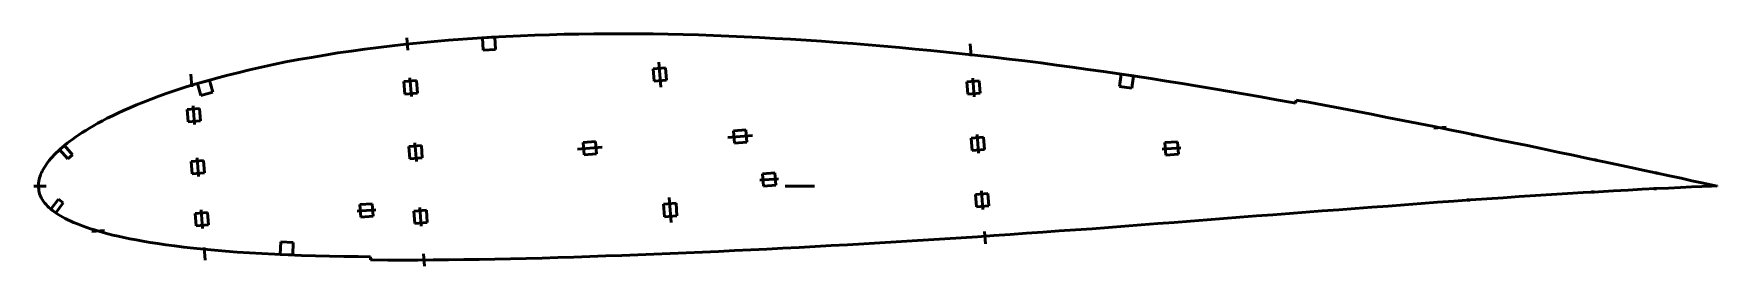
# Model space of a CAD drawing. Header units: metres. Extents: x -202 to 337, y -26 to 49.
import ezdxf

# ---------------------------------------------------------------- set-up
doc = ezdxf.new("R2010")
doc.units = ezdxf.units.M
for name, color, linetype, lineweight in [('FoilLayer', 1, 'Continuous', 50), ('StringerLayer', 1, 'Continuous', 50), ('SubLayer', 1, 'Continuous', 50)]:
    doc.layers.add(name, color=color, linetype=linetype, lineweight=lineweight)

msp = doc.modelspace()

# ---------------------------------------------------------------- linework, layer by layer
at = {"layer": 'FoilLayer'}
for p, q in [((-32.34, 48.64), (-37.05, 48.51)), ((-27.62, 48.73), (-32.34, 48.64)), ((-22.88, 48.79), (-27.62, 48.73)), ((-18.13, 48.83), (-22.88, 48.79)), ((-13.36, 48.84), (-18.13, 48.83)), ((-8.58, 48.82), (-13.36, 48.84)), ((-3.79, 48.77), (-8.58, 48.82)), ((1.02, 48.68), (-3.79, 48.77)), ((5.85, 48.57), (1.02, 48.68)), ((-100.63, 43.29), (-104.92, 42.66)), ((-96.28, 43.88), (-100.63, 43.29)), ((-91.9, 44.43), (-96.28, 43.88)), ((-87.47, 44.96), (-91.9, 44.43)), ((-83.01, 45.46), (-87.47, 44.96)), ((-78.53, 45.92), (-83.01, 45.46)), ((-74.01, 46.33), (-78.53, 45.92)), ((-69.47, 46.72), (-74.01, 46.33)), ((-64.9, 47.07), (-69.47, 46.72)), ((-60.31, 47.4), (-64.9, 47.07)), ((-55.69, 47.68), (-60.31, 47.4)), ((-51.06, 47.94), (-55.69, 47.68)), ((-46.41, 48.16), (-51.06, 47.94)), ((-41.73, 48.36), (-46.41, 48.16)), ((-37.05, 48.51), (-41.73, 48.36)), ((10.7, 48.43), (5.85, 48.57)), ((15.57, 48.27), (10.7, 48.43)), ((20.46, 48.07), (15.57, 48.27)), ((25.38, 47.85), (20.46, 48.07)), ((30.32, 47.6), (25.38, 47.85)), ((35.28, 47.33), (30.32, 47.6)), ((40.24, 47.04), (35.28, 47.33)), ((45.22, 46.74), (40.24, 47.04)), ((50.2, 46.41), (45.22, 46.74)), ((55.18, 46.05), (50.2, 46.41)), ((60.17, 45.66), (55.18, 46.05)), ((65.18, 45.25), (60.17, 45.66)), ((70.18, 44.83), (65.18, 45.25)), ((75.2, 44.39), (70.18, 44.83)), ((80.22, 43.93), (75.2, 44.39)), ((85.24, 43.45), (80.22, 43.93)), ((90.26, 42.93), (85.24, 43.45)), ((-129.48, 38.14), (-133.3, 37.25)), ((-125.58, 38.98), (-129.48, 38.14)), ((-121.58, 39.77), (-125.58, 38.98)), ((-117.52, 40.52), (-121.58, 39.77)), ((-113.37, 41.25), (-117.52, 40.52)), ((-109.17, 41.97), (-113.37, 41.25)), ((-104.92, 42.66), (-109.17, 41.97)), ((95.28, 42.39), (90.26, 42.93)), ((100.32, 41.84), (95.28, 42.39)), ((105.36, 41.28), (100.32, 41.84)), ((110.4, 40.7), (105.36, 41.28)), ((115.43, 40.1), (110.4, 40.7)), ((120.47, 39.46), (115.43, 40.1)), ((125.5, 38.79), (120.47, 39.46)), ((130.55, 38.11), (125.5, 38.79)), ((135.59, 37.41), (130.55, 38.11)), ((-150.78, 32.64), (-153.89, 31.68)), ((-147.54, 33.57), (-150.78, 32.64)), ((-144.16, 34.49), (-147.54, 33.57)), ((-140.65, 35.42), (-144.16, 34.49)), ((-137.03, 36.34), (-140.65, 35.42)), ((-133.3, 37.25), (-137.03, 36.34)), ((140.64, 36.71), (135.59, 37.41)), ((145.69, 35.99), (140.64, 36.71)), ((150.73, 35.23), (145.69, 35.99)), ((155.77, 34.44), (150.73, 35.23)), ((160.81, 33.64), (155.77, 34.44)), ((165.86, 32.83), (160.81, 33.64)), ((170.92, 32.02), (165.86, 32.83)), ((-164.87, 27.83), (-167.27, 26.9)), ((-162.34, 28.78), (-164.87, 27.83)), ((-159.67, 29.74), (-162.34, 28.78)), ((-156.85, 30.71), (-159.67, 29.74)), ((-153.89, 31.68), (-156.85, 30.71)), ((175.97, 31.21), (170.92, 32.02)), ((181, 30.35), (175.97, 31.21)), ((186.04, 29.46), (181, 30.35)), ((191.07, 28.56), (186.04, 29.46)), ((196.11, 27.64), (191.07, 28.56)), ((201.16, 26.74), (196.11, 27.64)), ((202.42, 27.58), (202.24, 26.55)), ((206.4, 26.88), (202.42, 27.58)), ((-178.9, 21.74), (-180.45, 20.93)), ((-177.26, 22.56), (-178.9, 21.74)), ((-175.5, 23.4), (-177.26, 22.56)), ((-173.64, 24.25), (-175.5, 23.4)), ((-171.65, 25.11), (-173.64, 24.25)), ((-169.52, 25.99), (-171.65, 25.11)), ((-167.27, 26.9), (-169.52, 25.99)), ((202.24, 26.55), (201.16, 26.74)), ((211.44, 25.96), (206.4, 26.88)), ((216.47, 25.01), (211.44, 25.96)), ((221.5, 24.03), (216.47, 25.01)), ((226.53, 23.03), (221.5, 24.03)), ((231.55, 22.02), (226.53, 23.03)), ((236.59, 21.04), (231.55, 22.02)), ((-187.99, 16.43), (-189.01, 15.75)), ((-186.91, 17.14), (-187.99, 16.43)), ((-185.76, 17.86), (-186.91, 17.14)), ((-184.55, 18.6), (-185.76, 17.86)), ((-183.26, 19.36), (-184.55, 18.6)), ((-181.9, 20.14), (-183.26, 19.36)), ((-180.45, 20.93), (-181.9, 20.14)), ((241.62, 20.08), (236.59, 21.04)), ((246.64, 19.09), (241.62, 20.08)), ((251.65, 18.07), (246.64, 19.09)), ((256.65, 17.04), (251.65, 18.07)), ((261.65, 16), (256.65, 17.04)), ((-194.68, 11.23), (-195.31, 10.61)), ((-194, 11.86), (-194.68, 11.23)), ((-193.29, 12.47), (-194, 11.86)), ((-192.53, 13.11), (-193.29, 12.47)), ((-191.73, 13.75), (-192.53, 13.11)), ((-190.87, 14.41), (-191.73, 13.75)), ((-189.97, 15.07), (-190.87, 14.41)), ((-189.01, 15.75), (-189.97, 15.07)), ((266.63, 14.98), (261.65, 16)), ((271.61, 13.98), (266.63, 14.98)), ((276.56, 12.97), (271.61, 13.98)), ((281.48, 11.94), (276.56, 12.97)), ((286.37, 10.9), (281.48, 11.94)), ((291.21, 9.87), (286.37, 10.9)), ((-199.11, 5.9), (-199.44, 5.33)), ((-198.75, 6.47), (-199.11, 5.9)), ((-198.35, 7.05), (-198.75, 6.47)), ((-197.93, 7.63), (-198.35, 7.05)), ((-197.48, 8.22), (-197.93, 7.63)), ((-196.99, 8.81), (-197.48, 8.22)), ((-196.47, 9.4), (-196.99, 8.81)), ((-195.91, 10.01), (-196.47, 9.4)), ((-195.31, 10.61), (-195.91, 10.01)), ((295.99, 8.87), (291.21, 9.87)), ((300.7, 7.9), (295.99, 8.87)), ((305.3, 6.93), (300.7, 7.9)), ((309.77, 5.98), (305.3, 6.93)), ((314.08, 5.03), (309.77, 5.98)), ((-200.98, 0.53), (-201, 0)), ((-201, 0), (-200.95, -0.42)), ((-200.92, 0.99), (-200.98, 0.53)), ((-200.84, 1.57), (-200.92, 0.99)), ((-200.74, 2.12), (-200.84, 1.57)), ((-200.62, 2.66), (-200.74, 2.12)), ((-200.47, 3.18), (-200.62, 2.66)), ((-200.27, 3.69), (-200.47, 3.18)), ((-200.04, 4.21), (-200.27, 3.69)), ((-199.76, 4.76), (-200.04, 4.21)), ((-199.44, 5.33), (-199.76, 4.76)), ((318.22, 4.13), (314.08, 5.03)), ((322.16, 3.29), (318.22, 4.13)), ((325.87, 2.49), (322.16, 3.29)), ((329.33, 1.73), (325.87, 2.49)), ((332.56, 1.02), (329.33, 1.73)), ((335.54, 0.37), (332.56, 1.02)), ((337.41, -0.03), (335.54, 0.37)), ((335.59, -0.03), (337.48, 0.03)), ((337.48, 0.03), (337.41, -0.03)), ((-200.95, -0.42), (-200.89, -0.96)), ((-200.89, -0.96), (-200.83, -1.49)), ((-200.83, -1.49), (-200.74, -1.99)), ((-200.74, -1.99), (-200.62, -2.49)), ((-200.62, -2.49), (-200.46, -2.97)), ((-200.46, -2.97), (-200.25, -3.47)), ((-200.25, -3.47), (-200.01, -3.95)), ((-200.01, -3.95), (-199.7, -4.44)), ((-199.7, -4.44), (-199.35, -4.93)), ((-199.35, -4.93), (-198.96, -5.42)), ((242.47, -5.58), (247.75, -5.17)), ((247.75, -5.17), (253.01, -4.79)), ((253.01, -4.79), (258.27, -4.42)), ((258.27, -4.42), (263.52, -4.07)), ((263.52, -4.07), (268.75, -3.72)), ((268.75, -3.72), (273.96, -3.36)), ((273.96, -3.36), (279.15, -3.02)), ((279.15, -3.02), (284.3, -2.69)), ((284.3, -2.69), (289.39, -2.37)), ((289.39, -2.37), (294.42, -2.06)), ((294.42, -2.06), (299.37, -1.79)), ((299.37, -1.79), (304.2, -1.53)), ((304.2, -1.53), (308.89, -1.27)), ((308.89, -1.27), (313.41, -1.03)), ((313.41, -1.03), (317.73, -0.81)), ((317.73, -0.81), (321.82, -0.62)), ((321.82, -0.62), (325.65, -0.45)), ((325.65, -0.45), (329.23, -0.29)), ((329.23, -0.29), (332.54, -0.15)), ((332.54, -0.15), (335.59, -0.03)), ((-198.96, -5.42), (-198.53, -5.9)), ((-198.53, -5.9), (-198.09, -6.38)), ((-198.09, -6.38), (-197.6, -6.85)), ((-197.6, -6.85), (-197.08, -7.31)), ((-197.08, -7.31), (-196.51, -7.77)), ((-196.51, -7.77), (-195.92, -8.22)), ((-195.92, -8.22), (-195.29, -8.65)), ((-195.29, -8.65), (-194.61, -9.09)), ((-194.61, -9.09), (-193.9, -9.52)), ((-193.9, -9.52), (-193.14, -9.94)), ((-193.14, -9.94), (-192.35, -10.36)), ((-192.35, -10.36), (-191.51, -10.79)), ((-191.51, -10.79), (-190.62, -11.2)), ((173.82, -10.83), (179.09, -10.4)), ((179.09, -10.4), (184.37, -9.99)), ((184.37, -9.99), (189.66, -9.58)), ((189.66, -9.58), (194.94, -9.2)), ((194.94, -9.2), (200.22, -8.81)), ((200.22, -8.81), (205.51, -8.4)), ((205.51, -8.4), (210.79, -7.97)), ((210.79, -7.97), (216.07, -7.56)), ((216.07, -7.56), (221.36, -7.16)), ((221.36, -7.16), (226.64, -6.76)), ((226.64, -6.76), (231.92, -6.38)), ((231.92, -6.38), (237.2, -5.99)), ((237.2, -5.99), (242.47, -5.58)), ((-190.62, -11.2), (-189.7, -11.62)), ((-189.7, -11.62), (-188.73, -12.03)), ((-188.73, -12.03), (-187.7, -12.44)), ((-187.7, -12.44), (-186.62, -12.84)), ((-186.62, -12.84), (-185.47, -13.25)), ((-185.47, -13.25), (-184.26, -13.66)), ((-184.26, -13.66), (-182.99, -14.06)), ((-182.99, -14.06), (-181.64, -14.47)), ((-181.64, -14.47), (-180.22, -14.88)), ((-180.22, -14.88), (-178.71, -15.28)), ((-178.71, -15.28), (-177.11, -15.68)), ((-177.11, -15.68), (-175.42, -16.07)), ((-175.42, -16.07), (-173.6, -16.46)), ((100.2, -16.24), (105.43, -15.88)), ((105.43, -15.88), (110.67, -15.49)), ((110.67, -15.49), (115.91, -15.1)), ((115.91, -15.1), (121.16, -14.74)), ((121.16, -14.74), (126.42, -14.39)), ((126.42, -14.39), (131.67, -14.03)), ((131.67, -14.03), (136.93, -13.65)), ((136.93, -13.65), (142.19, -13.23)), ((142.19, -13.23), (147.46, -12.81)), ((147.46, -12.81), (152.72, -12.42)), ((152.72, -12.42), (158, -12.04)), ((158, -12.04), (163.27, -11.66)), ((163.27, -11.66), (168.54, -11.26)), ((168.54, -11.26), (173.82, -10.83)), ((-173.6, -16.46), (-171.67, -16.86)), ((-171.67, -16.86), (-169.63, -17.26)), ((-169.63, -17.26), (-167.46, -17.66)), ((-167.46, -17.66), (-165.15, -18.05)), ((-165.15, -18.05), (-162.69, -18.44)), ((-162.69, -18.44), (-160.07, -18.82)), ((-160.07, -18.82), (-157.3, -19.18)), ((-157.3, -19.18), (-154.36, -19.52)), ((-154.36, -19.52), (-151.24, -19.85)), ((-151.24, -19.85), (-147.96, -20.19)), ((-147.96, -20.19), (-144.53, -20.53)), ((-144.53, -20.53), (-140.94, -20.84)), ((-140.94, -20.84), (-137.2, -21.13)), ((-137.2, -21.13), (-133.31, -21.38)), ((-133.31, -21.38), (-129.3, -21.61)), ((1.63, -21.6), (6.81, -21.38)), ((6.81, -21.38), (11.99, -21.15)), ((11.99, -21.15), (17.16, -20.92)), ((17.16, -20.92), (22.32, -20.68)), ((22.32, -20.68), (27.48, -20.44)), ((27.48, -20.44), (32.64, -20.19)), ((32.64, -20.19), (37.8, -19.93)), ((37.8, -19.93), (42.96, -19.65)), ((42.96, -19.65), (48.14, -19.36)), ((48.14, -19.36), (53.32, -19.07)), ((53.32, -19.07), (58.51, -18.79)), ((58.51, -18.79), (63.7, -18.5)), ((63.7, -18.5), (68.89, -18.2)), ((68.89, -18.2), (74.1, -17.88)), ((74.1, -17.88), (79.3, -17.54)), ((79.3, -17.54), (84.52, -17.2)), ((84.52, -17.2), (89.74, -16.88)), ((89.74, -16.88), (94.97, -16.56)), ((94.97, -16.56), (100.2, -16.24)), ((-129.3, -21.61), (-125.15, -21.8)), ((-125.15, -21.8), (-120.89, -22)), ((-120.89, -22), (-116.55, -22.19)), ((-116.55, -22.19), (-112.12, -22.35)), ((-112.12, -22.35), (-107.61, -22.46)), ((-107.61, -22.46), (-103.03, -22.55)), ((-103.03, -22.55), (-98.38, -22.6)), ((-98.38, -22.6), (-94.49, -22.63)), ((-94.49, -22.63), (-94.5, -23.68)), ((-94.5, -23.68), (-93.68, -23.68)), ((-93.68, -23.68), (-88.93, -23.72)), ((-88.93, -23.72), (-84.13, -23.74)), ((-84.13, -23.74), (-79.29, -23.73)), ((-79.29, -23.73), (-74.41, -23.68)), ((-74.41, -23.68), (-69.49, -23.62)), ((-69.49, -23.62), (-64.55, -23.55)), ((-64.55, -23.55), (-59.58, -23.48)), ((-59.58, -23.48), (-54.58, -23.41)), ((-54.58, -23.41), (-49.56, -23.31)), ((-49.56, -23.31), (-44.52, -23.19)), ((-44.52, -23.19), (-39.46, -23.05)), ((-39.46, -23.05), (-34.37, -22.89)), ((-34.37, -22.89), (-29.27, -22.73)), ((-29.27, -22.73), (-24.16, -22.57)), ((-24.16, -22.57), (-19.02, -22.39)), ((-19.02, -22.39), (-13.88, -22.21)), ((-13.88, -22.21), (-8.72, -22.02)), ((-8.72, -22.02), (-3.55, -21.82)), ((-3.55, -21.82), (1.63, -21.6))]:
    msp.add_line(p, q, dxfattribs=at)
at = {"layer": 'StringerLayer'}
for p, q in [((-54.61, 47.75), (-58.6, 47.5)), ((-58.6, 47.5), (-58.35, 43.51)), ((-58.35, 43.51), (-54.36, 43.76)), ((-54.36, 43.76), (-54.61, 47.75)), ((-146.16, 33.97), (-150.01, 32.86)), ((-150.01, 32.86), (-148.9, 29.02)), ((-145.05, 30.13), (-146.16, 33.97)), ((146.3, 35.9), (145.7, 31.94)), ((150.25, 35.3), (146.3, 35.9)), ((149.66, 31.35), (150.25, 35.3)), ((-148.9, 29.02), (-145.05, 30.13)), ((145.7, 31.94), (149.66, 31.35)), ((-192.66, 13.02), (-194.17, 11.71)), ((-194.17, 11.71), (-191.54, 8.69)), ((-190.03, 10.01), (-192.66, 13.02)), ((-191.54, 8.69), (-190.03, 10.01)), ((-194.59, -4.21), (-197, -7.41)), ((-192.99, -5.41), (-194.59, -4.21)), ((-197, -7.41), (-195.4, -8.61)), ((-195.4, -8.61), (-192.99, -5.41)), ((-123.24, -17.88), (-123.43, -21.88)), ((-119.25, -18.07), (-123.24, -17.88)), ((-119.43, -22.06), (-119.25, -18.07)), ((-123.43, -21.88), (-119.43, -22.06))]:
    msp.add_line(p, q, dxfattribs=at)
at = {"layer": 'SubLayer'}
for p, q in [((-82.81, 47.49), (-82.5, 43.51)), ((97.87, 45.59), (98.17, 41.61)), ((0.17, 37.89), (-3.82, 37.58)), ((-1.98, 39.73), (-1.36, 31.75)), ((0.48, 33.9), (0.17, 37.89)), ((-152.12, 35.84), (-151.81, 31.85)), ((-79.75, 33.81), (-83.74, 33.5)), ((-83.74, 33.5), (-83.43, 29.51)), ((-81.82, 34.65), (-81.36, 28.67)), ((-79.44, 29.82), (-79.75, 33.81)), ((-3.82, 37.58), (-3.51, 33.59)), ((-3.51, 33.59), (0.48, 33.9)), ((100.79, 33.72), (96.8, 33.42)), ((96.8, 33.42), (97.11, 29.43)), ((98.72, 34.57), (99.18, 28.58)), ((101.09, 29.74), (100.79, 33.72)), ((-83.43, 29.51), (-79.44, 29.82)), ((97.11, 29.43), (101.09, 29.74)), ((-149.27, 24.88), (-153.26, 24.57)), ((-153.26, 24.57), (-152.95, 20.58)), ((-151.34, 25.72), (-150.88, 19.74)), ((-148.96, 20.89), (-149.27, 24.88)), ((-152.95, 20.58), (-148.96, 20.89)), ((20.12, 15.59), (28.09, 16.2)), ((25.95, 18.04), (21.96, 17.73)), ((21.96, 17.73), (22.26, 13.75)), ((26.25, 14.05), (25.95, 18.04)), ((100.1, 16.53), (100.56, 10.55)), ((246.55, 18.55), (250.54, 18.85)), ((259.12, 16.02), (259.32, 16.99)), ((-78.15, 13.04), (-82.14, 12.74)), ((-82.14, 12.74), (-81.84, 8.75)), ((-80.22, 13.89), (-79.76, 7.9)), ((-77.85, 9.05), (-78.15, 13.04)), ((-28.09, 11.88), (-20.12, 12.49)), ((-22.26, 14.33), (-26.25, 14.02)), ((-26.25, 14.02), (-25.95, 10.04)), ((-21.96, 10.34), (-22.26, 14.33)), ((22.26, 13.75), (26.25, 14.05)), ((102.17, 15.69), (98.19, 15.38)), ((98.19, 15.38), (98.49, 11.39)), ((98.49, 11.39), (102.48, 11.7)), ((102.48, 11.7), (102.17, 15.69)), ((159.48, 11.85), (165.47, 12.31)), ((164.32, 14.22), (160.33, 13.92)), ((160.33, 13.92), (160.63, 9.93)), ((164.62, 10.24), (164.32, 14.22)), ((-147.99, 8.21), (-151.98, 7.9)), ((-151.98, 7.9), (-151.67, 3.91)), ((-150.06, 9.05), (-149.6, 3.07)), ((-147.68, 4.22), (-147.99, 8.21)), ((-81.84, 8.75), (-77.85, 9.05)), ((-25.95, 10.04), (-21.96, 10.34)), ((160.63, 9.93), (164.62, 10.24)), ((298.28, 7.88), (298.49, 8.86)), ((-202.5, 0), (-198.5, 0)), ((-151.67, 3.91), (-147.68, 4.22)), ((30.37, 1.91), (36.36, 2.37)), ((35.21, 4.29), (31.22, 3.98)), ((31.22, 3.98), (31.52, -0.01)), ((31.52, -0.01), (35.51, 0.3)), ((35.51, 0.3), (35.21, 4.29)), ((38.5, 0), (47.9, 0)), ((317.84, 3.7), (318.05, 4.68)), ((1.98, -11.65), (1.36, -3.67)), ((103.56, -2.35), (99.57, -2.65)), ((99.57, -2.65), (99.88, -6.64)), ((101.49, -1.5), (101.95, -7.49)), ((103.87, -6.34), (103.56, -2.35)), ((257.65, -4.96), (257.6, -3.97)), ((297.57, -2.39), (297.52, -1.39)), ((317.54, -1.32), (317.5, -0.32)), ((-146.71, -8.46), (-150.69, -8.77)), ((-150.69, -8.77), (-150.39, -12.75)), ((-148.78, -7.62), (-148.32, -13.6)), ((-146.4, -12.45), (-146.71, -8.46)), ((-98.73, -8.02), (-92.75, -7.56)), ((-93.9, -5.65), (-97.89, -5.95)), ((-97.89, -5.95), (-97.58, -9.94)), ((-97.58, -9.94), (-93.6, -9.63)), ((-93.6, -9.63), (-93.9, -5.65)), ((-76.56, -7.72), (-80.54, -8.03)), ((-80.54, -8.03), (-80.24, -12.02)), ((-78.63, -6.88), (-78.17, -12.86)), ((-76.25, -11.71), (-76.56, -7.72)), ((3.51, -5.51), (-0.48, -5.82)), ((-0.48, -5.82), (-0.17, -9.81)), ((-0.17, -9.81), (3.82, -9.5)), ((3.82, -9.5), (3.51, -5.51)), ((99.88, -6.64), (103.87, -6.34)), ((-183.81, -14.57), (-179.82, -14.26)), ((-150.39, -12.75), (-146.4, -12.45)), ((-80.24, -12.02), (-76.25, -11.71)), ((102.49, -14.52), (102.8, -18.51)), ((-147.85, -19.73), (-147.54, -23.71)), ((-77.49, -21.72), (-77.18, -25.7))]:
    msp.add_line(p, q, dxfattribs=at)

doc.saveas('drawing.dxf')
